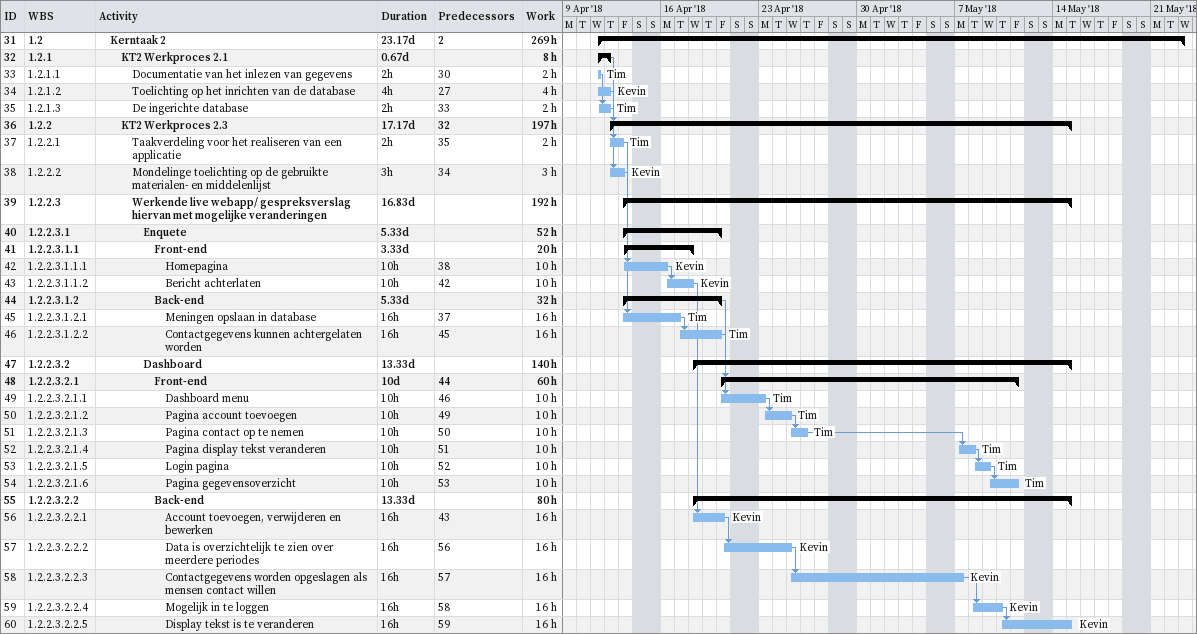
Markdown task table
| ID | WBS | Task | Duration | Start | Finish | Predecessors | Resources | Work (h) |
|---|---|---|---|---|---|---|---|---|
| 31 | 1.2 | **Kerntaak 2** | 23.17d | 2018-04-11 | 2018-05-23 | 2 |  | 269 |
| 32 | 1.2.1 | **KT2 Werkproces 2.1** | 0.67d | 2018-04-11 | 2018-04-12 |  |  | 8 |
| 33 | 1.2.1.1 | Documentatie van het inlezen van gegevens | 2h | 2018-04-11 | 2018-04-11 | 30 | Tim | 2 |
| 34 | 1.2.1.2 | Toelichting op het inrichten van de database | 4h | 2018-04-11 | 2018-04-12 | 27 | Kevin | 4 |
| 35 | 1.2.1.3 | De ingerichte database | 2h | 2018-04-11 | 2018-04-12 | 33 | Tim | 2 |
| 36 | 1.2.2 | **KT2 Werkproces 2.3** | 17.17d | 2018-04-12 | 2018-05-15 | 32 |  | 197 |
| 37 | 1.2.2.1 | Taakverdeling voor het realiseren van een applicatie | 2h | 2018-04-12 | 2018-04-13 | 35 | Tim | 2 |
| 38 | 1.2.2.2 | Mondelinge toelichting op de gebruikte materialen- en middelenlijst | 3h | 2018-04-12 | 2018-04-13 | 34 | Kevin | 3 |
| 39 | 1.2.2.3 | **Werkende live webapp/ gespreksverslag hiervan met mogelijke veranderingen** | 16.83d | 2018-04-13 | 2018-05-15 |  |  | 192 |
| 40 | 1.2.2.3.1 | **Enquete** | 5.33d | 2018-04-13 | 2018-04-20 |  |  | 52 |
| 41 | 1.2.2.3.1.1 | **Front-end** | 3.33d | 2018-04-13 | 2018-04-18 |  |  | 20 |
| 42 | 1.2.2.3.1.1.1 | Homepagina | 10h | 2018-04-13 | 2018-04-16 | 38 | Kevin | 10 |
| 43 | 1.2.2.3.1.1.2 | Bericht achterlaten | 10h | 2018-04-16 | 2018-04-18 | 42 | Kevin | 10 |
| 44 | 1.2.2.3.1.2 | **Back-end** | 5.33d | 2018-04-13 | 2018-04-20 |  |  | 32 |
| 45 | 1.2.2.3.1.2.1 | Meningen opslaan in database | 16h | 2018-04-13 | 2018-04-17 | 37 | Tim | 16 |
| 46 | 1.2.2.3.1.2.2 | Contactgegevens kunnen achtergelaten worden | 16h | 2018-04-17 | 2018-04-20 | 45 | Tim | 16 |
| 47 | 1.2.2.3.2 | **Dashboard** | 13.33d | 2018-04-18 | 2018-05-15 |  |  | 140 |
| 48 | 1.2.2.3.2.1 | **Front-end** | 10d | 2018-04-20 | 2018-05-11 | 44 |  | 60 |
| 49 | 1.2.2.3.2.1.1 | Dashboard menu | 10h | 2018-04-20 | 2018-04-23 | 46 | Tim | 10 |
| 50 | 1.2.2.3.2.1.2 | Pagina account toevoegen | 10h | 2018-04-23 | 2018-04-25 | 49 | Tim | 10 |
| 51 | 1.2.2.3.2.1.3 | Pagina contact op te nemen | 10h | 2018-04-25 | 2018-04-26 | 50 | Tim | 10 |
| 52 | 1.2.2.3.2.1.4 | Pagina display tekst veranderen | 10h | 2018-05-07 | 2018-05-08 | 51 | Tim | 10 |
| 53 | 1.2.2.3.2.1.5 | Login pagina | 10h | 2018-05-08 | 2018-05-09 | 52 | Tim | 10 |
| 54 | 1.2.2.3.2.1.6 | Pagina gegevensoverzicht | 10h | 2018-05-09 | 2018-05-11 | 53 | Tim | 10 |
| 55 | 1.2.2.3.2.2 | **Back-end** | 13.33d | 2018-04-18 | 2018-05-15 |  |  | 80 |
| 56 | 1.2.2.3.2.2.1 | Account toevoegen, verwijderen en bewerken | 16h | 2018-04-18 | 2018-04-20 | 43 | Kevin | 16 |
| 57 | 1.2.2.3.2.2.2 | Data is overzichtelijk te zien over meerdere periodes | 16h | 2018-04-20 | 2018-04-25 | 56 | Kevin | 16 |
| 58 | 1.2.2.3.2.2.3 | Contactgegevens worden opgeslagen als mensen contact willen | 16h | 2018-04-25 | 2018-05-07 | 57 | Kevin | 16 |
| 59 | 1.2.2.3.2.2.4 | Mogelijk in te loggen | 16h | 2018-05-08 | 2018-05-10 | 58 | Kevin | 16 |
| 60 | 1.2.2.3.2.2.5 | Display tekst is te veranderen | 16h | 2018-05-10 | 2018-05-15 | 59 | Kevin | 16 |
